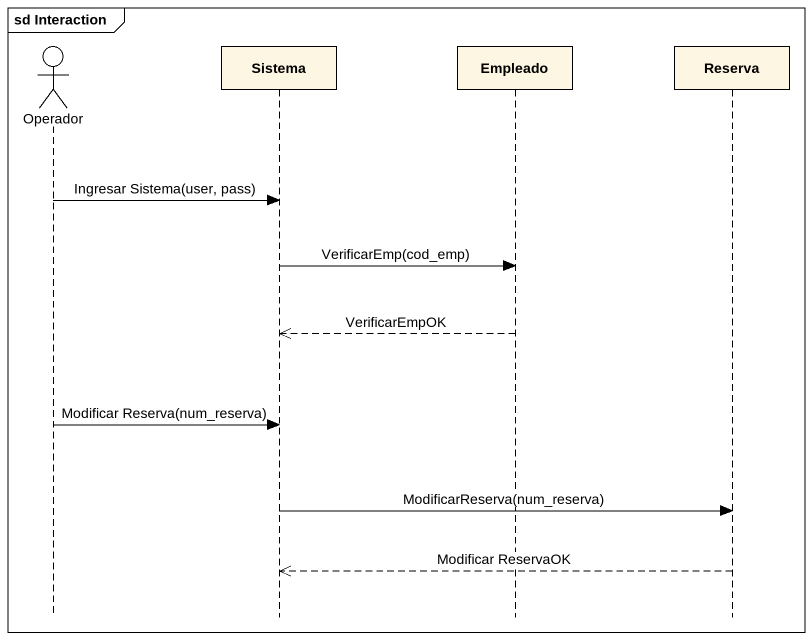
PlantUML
@startuml
mainframe sd Interaction
hide footbox
actor Operador
participant Sistema
participant Empleado
participant Reserva

Operador -> Sistema : Ingresar Sistema(user, pass)
Sistema -> Empleado : VerificarEmp(cod_emp)
Empleado -->> Sistema : VerificarEmpOK
Operador -> Sistema : Modificar Reserva(num_reserva)
Sistema -> Reserva : ModificarReserva(num_reserva)
Reserva -->> Sistema : Modificar ReservaOK
@enduml
